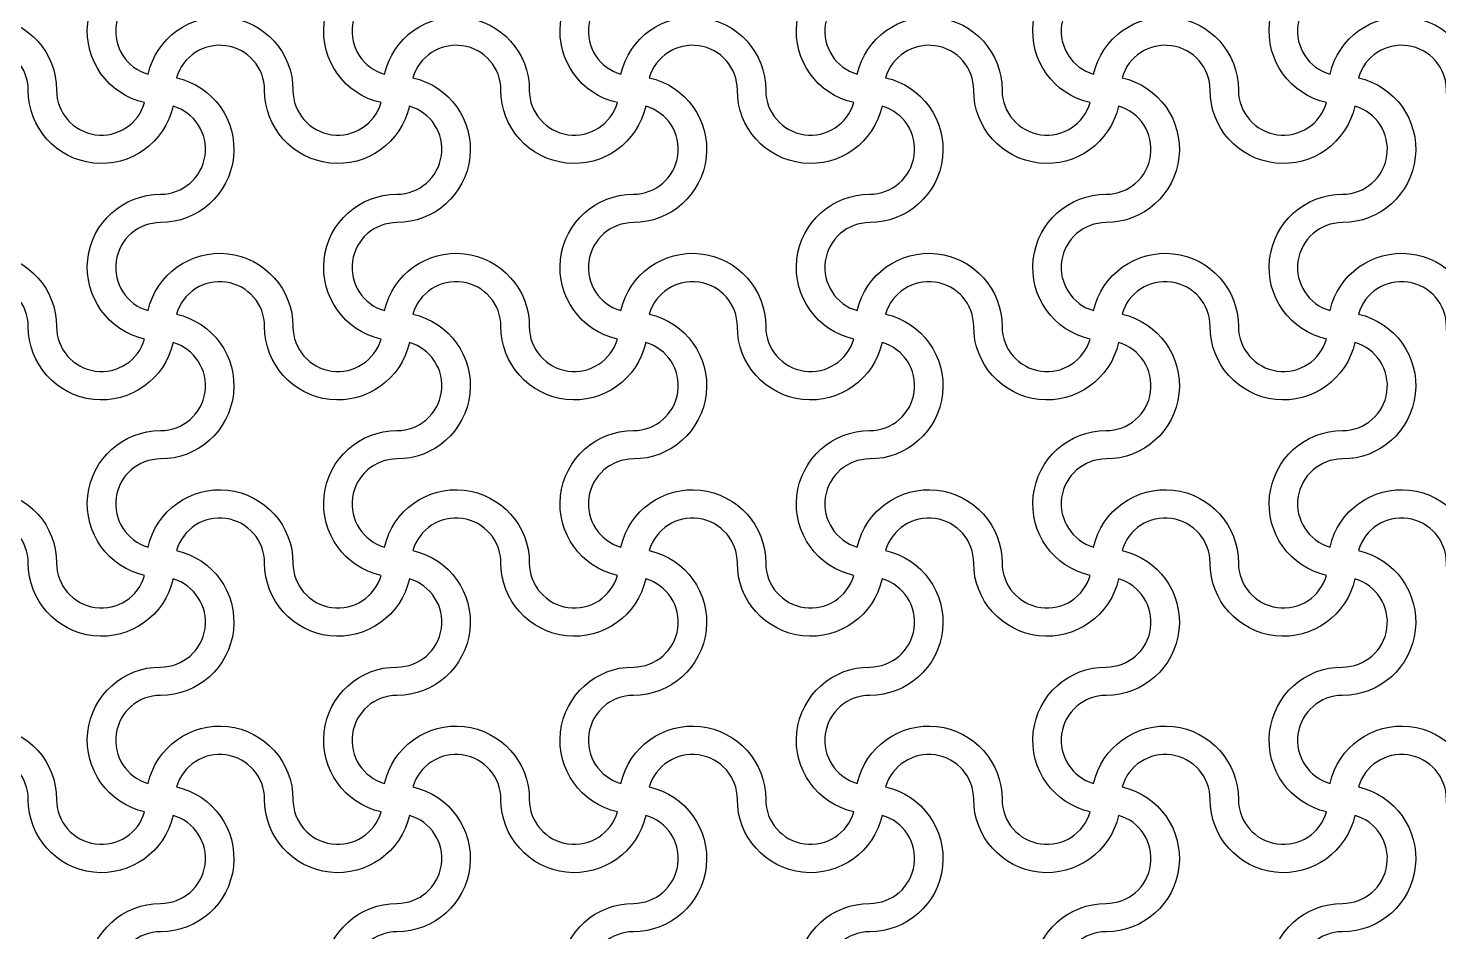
# Model space of a CAD drawing. Header units: millimetres. Extents: x 24 to 345, y 12 to 201.
# Drawn here: x 71.371 to 73.758, y 41.67 to 43.199 of the extents above; entities that cross this region are included whole.
import ezdxf

# ---------------------------------------------------------------- set-up
doc = ezdxf.new("R2010")
doc.units = ezdxf.units.MM
doc.header["$MEASUREMENT"] = 0
doc.layers.add('5th metal (rf+ground)', color=240, linetype='Continuous')

msp = doc.modelspace()

# ---------------------------------------------------------------- linework, layer by layer
at = {"layer": '5th metal (rf+ground)'}
for points in [[(71.61633, 43.46724, -0.8959788), (71.3713, 43.49421, 0.8687853), (71.22227, 43.51524, -0.8959788), (71.1953, 43.27021, 0.8687853), (71.17427, 43.12118, -0.8959788), (71.4193, 43.09421, 0.8687853), (71.56833, 43.07318, -0.8959788), (71.5953, 43.31821, 0.8687853)], [(71.61633, 43.46724, -0.8959788), (71.3713, 43.49421, 0.8687853), (71.22227, 43.51524, -0.8959788), (71.1953, 43.27021, 0.8687853), (71.17427, 43.12118, -0.8959788), (71.4193, 43.09421, 0.8687853), (71.56833, 43.07318, -0.8959788), (71.5953, 43.31821, 0.8687853)], [(71.61633, 43.46724, -0.8959788), (71.3713, 43.49421, 0.8687853), (71.22227, 43.51524, -0.8959788), (71.1953, 43.27021, 0.8687853), (71.17427, 43.12118, -0.8959788), (71.4193, 43.09421, 0.8687853), (71.56833, 43.07318, -0.8959788), (71.5953, 43.31821, 0.8687853)], [(71.61633, 43.46724, -0.8959788), (71.3713, 43.49421, 0.8687853), (71.22227, 43.51524, -0.8959788), (71.1953, 43.27021, 0.8687853), (71.17427, 43.12118, -0.8959788), (71.4193, 43.09421, 0.8687853), (71.56833, 43.07318, -0.8959788), (71.5953, 43.31821, 0.8687853)], [(72.01633, 43.46724, -0.8959788), (71.7713, 43.49421, 0.8687853), (71.62227, 43.51524, -0.8959788), (71.5953, 43.27021, 0.8687853), (71.57427, 43.12118, -0.8959788), (71.8193, 43.09421, 0.8687853), (71.96833, 43.07318, -0.8959788), (71.9953, 43.31821, 0.8687853)], [(72.01633, 43.46724, -0.8959788), (71.7713, 43.49421, 0.8687853), (71.62227, 43.51524, -0.8959788), (71.5953, 43.27021, 0.8687853), (71.57427, 43.12118, -0.8959788), (71.8193, 43.09421, 0.8687853), (71.96833, 43.07318, -0.8959788), (71.9953, 43.31821, 0.8687853)], [(72.01633, 43.46724, -0.8959788), (71.7713, 43.49421, 0.8687853), (71.62227, 43.51524, -0.8959788), (71.5953, 43.27021, 0.8687853), (71.57427, 43.12118, -0.8959788), (71.8193, 43.09421, 0.8687853), (71.96833, 43.07318, -0.8959788), (71.9953, 43.31821, 0.8687853)], [(72.01633, 43.46724, -0.8959788), (71.7713, 43.49421, 0.8687853), (71.62227, 43.51524, -0.8959788), (71.5953, 43.27021, 0.8687853), (71.57427, 43.12118, -0.8959788), (71.8193, 43.09421, 0.8687853), (71.96833, 43.07318, -0.8959788), (71.9953, 43.31821, 0.8687853)], [(72.41633, 43.46724, -0.8959788), (72.1713, 43.49421, 0.8687853), (72.02227, 43.51524, -0.8959788), (71.9953, 43.27021, 0.8687853), (71.97427, 43.12118, -0.8959788), (72.2193, 43.09421, 0.8687853), (72.36833, 43.07318, -0.8959788), (72.3953, 43.31821, 0.8687853)], [(72.41633, 43.46724, -0.8959788), (72.1713, 43.49421, 0.8687853), (72.02227, 43.51524, -0.8959788), (71.9953, 43.27021, 0.8687853), (71.97427, 43.12118, -0.8959788), (72.2193, 43.09421, 0.8687853), (72.36833, 43.07318, -0.8959788), (72.3953, 43.31821, 0.8687853)], [(72.41633, 43.46724, -0.8959788), (72.1713, 43.49421, 0.8687853), (72.02227, 43.51524, -0.8959788), (71.9953, 43.27021, 0.8687853), (71.97427, 43.12118, -0.8959788), (72.2193, 43.09421, 0.8687853), (72.36833, 43.07318, -0.8959788), (72.3953, 43.31821, 0.8687853)], [(72.41633, 43.46724, -0.8959788), (72.1713, 43.49421, 0.8687853), (72.02227, 43.51524, -0.8959788), (71.9953, 43.27021, 0.8687853), (71.97427, 43.12118, -0.8959788), (72.2193, 43.09421, 0.8687853), (72.36833, 43.07318, -0.8959788), (72.3953, 43.31821, 0.8687853)], [(72.81633, 43.46724, -0.8959788), (72.5713, 43.49421, 0.8687853), (72.42227, 43.51524, -0.8959788), (72.3953, 43.27021, 0.8687853), (72.37427, 43.12118, -0.8959788), (72.6193, 43.09421, 0.8687853), (72.76833, 43.07318, -0.8959788), (72.7953, 43.31821, 0.8687853)], [(72.81633, 43.46724, -0.8959788), (72.5713, 43.49421, 0.8687853), (72.42227, 43.51524, -0.8959788), (72.3953, 43.27021, 0.8687853), (72.37427, 43.12118, -0.8959788), (72.6193, 43.09421, 0.8687853), (72.76833, 43.07318, -0.8959788), (72.7953, 43.31821, 0.8687853)], [(72.81633, 43.46724, -0.8959788), (72.5713, 43.49421, 0.8687853), (72.42227, 43.51524, -0.8959788), (72.3953, 43.27021, 0.8687853), (72.37427, 43.12118, -0.8959788), (72.6193, 43.09421, 0.8687853), (72.76833, 43.07318, -0.8959788), (72.7953, 43.31821, 0.8687853)], [(72.81633, 43.46724, -0.8959788), (72.5713, 43.49421, 0.8687853), (72.42227, 43.51524, -0.8959788), (72.3953, 43.27021, 0.8687853), (72.37427, 43.12118, -0.8959788), (72.6193, 43.09421, 0.8687853), (72.76833, 43.07318, -0.8959788), (72.7953, 43.31821, 0.8687853)], [(73.21633, 43.46724, -0.8959788), (72.9713, 43.49421, 0.8687853), (72.82227, 43.51524, -0.8959788), (72.7953, 43.27021, 0.8687853), (72.77427, 43.12118, -0.8959788), (73.0193, 43.09421, 0.8687853), (73.16833, 43.07318, -0.8959788), (73.1953, 43.31821, 0.8687853)], [(73.21633, 43.46724, -0.8959788), (72.9713, 43.49421, 0.8687853), (72.82227, 43.51524, -0.8959788), (72.7953, 43.27021, 0.8687853), (72.77427, 43.12118, -0.8959788), (73.0193, 43.09421, 0.8687853), (73.16833, 43.07318, -0.8959788), (73.1953, 43.31821, 0.8687853)], [(73.21633, 43.46724, -0.8959788), (72.9713, 43.49421, 0.8687853), (72.82227, 43.51524, -0.8959788), (72.7953, 43.27021, 0.8687853), (72.77427, 43.12118, -0.8959788), (73.0193, 43.09421, 0.8687853), (73.16833, 43.07318, -0.8959788), (73.1953, 43.31821, 0.8687853)], [(73.21633, 43.46724, -0.8959788), (72.9713, 43.49421, 0.8687853), (72.82227, 43.51524, -0.8959788), (72.7953, 43.27021, 0.8687853), (72.77427, 43.12118, -0.8959788), (73.0193, 43.09421, 0.8687853), (73.16833, 43.07318, -0.8959788), (73.1953, 43.31821, 0.8687853)], [(73.61633, 43.46724, -0.8959788), (73.3713, 43.49421, 0.8687853), (73.22227, 43.51524, -0.8959788), (73.1953, 43.27021, 0.8687853), (73.17427, 43.12118, -0.8959788), (73.4193, 43.09421, 0.8687853), (73.56833, 43.07318, -0.8959788), (73.5953, 43.31821, 0.8687853)], [(73.61633, 43.46724, -0.8959788), (73.3713, 43.49421, 0.8687853), (73.22227, 43.51524, -0.8959788), (73.1953, 43.27021, 0.8687853), (73.17427, 43.12118, -0.8959788), (73.4193, 43.09421, 0.8687853), (73.56833, 43.07318, -0.8959788), (73.5953, 43.31821, 0.8687853)], [(73.61633, 43.46724, -0.8959788), (73.3713, 43.49421, 0.8687853), (73.22227, 43.51524, -0.8959788), (73.1953, 43.27021, 0.8687853), (73.17427, 43.12118, -0.8959788), (73.4193, 43.09421, 0.8687853), (73.56833, 43.07318, -0.8959788), (73.5953, 43.31821, 0.8687853)], [(73.61633, 43.46724, -0.8959788), (73.3713, 43.49421, 0.8687853), (73.22227, 43.51524, -0.8959788), (73.1953, 43.27021, 0.8687853), (73.17427, 43.12118, -0.8959788), (73.4193, 43.09421, 0.8687853), (73.56833, 43.07318, -0.8959788), (73.5953, 43.31821, 0.8687853)], [(74.01633, 43.46724, -0.8959788), (73.7713, 43.49421, 0.8687853), (73.62227, 43.51524, -0.8959788), (73.5953, 43.27021, 0.8687853), (73.57427, 43.12118, -0.8959788), (73.8193, 43.09421, 0.8687853), (73.96833, 43.07318, -0.8959788), (73.9953, 43.31821, 0.8687853)], [(74.01633, 43.46724, -0.8959788), (73.7713, 43.49421, 0.8687853), (73.62227, 43.51524, -0.8959788), (73.5953, 43.27021, 0.8687853), (73.57427, 43.12118, -0.8959788), (73.8193, 43.09421, 0.8687853), (73.96833, 43.07318, -0.8959788), (73.9953, 43.31821, 0.8687853)], [(74.01633, 43.46724, -0.8959788), (73.7713, 43.49421, 0.8687853), (73.62227, 43.51524, -0.8959788), (73.5953, 43.27021, 0.8687853), (73.57427, 43.12118, -0.8959788), (73.8193, 43.09421, 0.8687853), (73.96833, 43.07318, -0.8959788), (73.9953, 43.31821, 0.8687853)], [(74.01633, 43.46724, -0.8959788), (73.7713, 43.49421, 0.8687853), (73.62227, 43.51524, -0.8959788), (73.5953, 43.27021, 0.8687853), (73.57427, 43.12118, -0.8959788), (73.8193, 43.09421, 0.8687853), (73.96833, 43.07318, -0.8959788), (73.9953, 43.31821, 0.8687853)], [(71.61633, 43.06724, -0.8959788), (71.3713, 43.09421, 0.8687853), (71.22227, 43.11524, -0.8959788), (71.1953, 42.87021, 0.8687853), (71.17427, 42.72118, -0.8959788), (71.4193, 42.69421, 0.8687853), (71.56833, 42.67318, -0.8959788), (71.5953, 42.91821, 0.8687853)], [(71.61633, 43.06724, -0.8959788), (71.3713, 43.09421, 0.8687853), (71.22227, 43.11524, -0.8959788), (71.1953, 42.87021, 0.8687853), (71.17427, 42.72118, -0.8959788), (71.4193, 42.69421, 0.8687853), (71.56833, 42.67318, -0.8959788), (71.5953, 42.91821, 0.8687853)], [(71.61633, 43.06724, -0.8959788), (71.3713, 43.09421, 0.8687853), (71.22227, 43.11524, -0.8959788), (71.1953, 42.87021, 0.8687853), (71.17427, 42.72118, -0.8959788), (71.4193, 42.69421, 0.8687853), (71.56833, 42.67318, -0.8959788), (71.5953, 42.91821, 0.8687853)], [(71.61633, 43.06724, -0.8959788), (71.3713, 43.09421, 0.8687853), (71.22227, 43.11524, -0.8959788), (71.1953, 42.87021, 0.8687853), (71.17427, 42.72118, -0.8959788), (71.4193, 42.69421, 0.8687853), (71.56833, 42.67318, -0.8959788), (71.5953, 42.91821, 0.8687853)], [(72.01633, 43.06724, -0.8959788), (71.7713, 43.09421, 0.8687853), (71.62227, 43.11524, -0.8959788), (71.5953, 42.87021, 0.8687853), (71.57427, 42.72118, -0.8959788), (71.8193, 42.69421, 0.8687853), (71.96833, 42.67318, -0.8959788), (71.9953, 42.91821, 0.8687853)], [(72.01633, 43.06724, -0.8959788), (71.7713, 43.09421, 0.8687853), (71.62227, 43.11524, -0.8959788), (71.5953, 42.87021, 0.8687853), (71.57427, 42.72118, -0.8959788), (71.8193, 42.69421, 0.8687853), (71.96833, 42.67318, -0.8959788), (71.9953, 42.91821, 0.8687853)], [(72.01633, 43.06724, -0.8959788), (71.7713, 43.09421, 0.8687853), (71.62227, 43.11524, -0.8959788), (71.5953, 42.87021, 0.8687853), (71.57427, 42.72118, -0.8959788), (71.8193, 42.69421, 0.8687853), (71.96833, 42.67318, -0.8959788), (71.9953, 42.91821, 0.8687853)], [(72.01633, 43.06724, -0.8959788), (71.7713, 43.09421, 0.8687853), (71.62227, 43.11524, -0.8959788), (71.5953, 42.87021, 0.8687853), (71.57427, 42.72118, -0.8959788), (71.8193, 42.69421, 0.8687853), (71.96833, 42.67318, -0.8959788), (71.9953, 42.91821, 0.8687853)], [(72.41633, 43.06724, -0.8959788), (72.1713, 43.09421, 0.8687853), (72.02227, 43.11524, -0.8959788), (71.9953, 42.87021, 0.8687853), (71.97427, 42.72118, -0.8959788), (72.2193, 42.69421, 0.8687853), (72.36833, 42.67318, -0.8959788), (72.3953, 42.91821, 0.8687853)], [(72.41633, 43.06724, -0.8959788), (72.1713, 43.09421, 0.8687853), (72.02227, 43.11524, -0.8959788), (71.9953, 42.87021, 0.8687853), (71.97427, 42.72118, -0.8959788), (72.2193, 42.69421, 0.8687853), (72.36833, 42.67318, -0.8959788), (72.3953, 42.91821, 0.8687853)], [(72.41633, 43.06724, -0.8959788), (72.1713, 43.09421, 0.8687853), (72.02227, 43.11524, -0.8959788), (71.9953, 42.87021, 0.8687853), (71.97427, 42.72118, -0.8959788), (72.2193, 42.69421, 0.8687853), (72.36833, 42.67318, -0.8959788), (72.3953, 42.91821, 0.8687853)], [(72.41633, 43.06724, -0.8959788), (72.1713, 43.09421, 0.8687853), (72.02227, 43.11524, -0.8959788), (71.9953, 42.87021, 0.8687853), (71.97427, 42.72118, -0.8959788), (72.2193, 42.69421, 0.8687853), (72.36833, 42.67318, -0.8959788), (72.3953, 42.91821, 0.8687853)], [(72.81633, 43.06724, -0.8959788), (72.5713, 43.09421, 0.8687853), (72.42227, 43.11524, -0.8959788), (72.3953, 42.87021, 0.8687853), (72.37427, 42.72118, -0.8959788), (72.6193, 42.69421, 0.8687853), (72.76833, 42.67318, -0.8959788), (72.7953, 42.91821, 0.8687853)], [(72.81633, 43.06724, -0.8959788), (72.5713, 43.09421, 0.8687853), (72.42227, 43.11524, -0.8959788), (72.3953, 42.87021, 0.8687853), (72.37427, 42.72118, -0.8959788), (72.6193, 42.69421, 0.8687853), (72.76833, 42.67318, -0.8959788), (72.7953, 42.91821, 0.8687853)], [(72.81633, 43.06724, -0.8959788), (72.5713, 43.09421, 0.8687853), (72.42227, 43.11524, -0.8959788), (72.3953, 42.87021, 0.8687853), (72.37427, 42.72118, -0.8959788), (72.6193, 42.69421, 0.8687853), (72.76833, 42.67318, -0.8959788), (72.7953, 42.91821, 0.8687853)], [(72.81633, 43.06724, -0.8959788), (72.5713, 43.09421, 0.8687853), (72.42227, 43.11524, -0.8959788), (72.3953, 42.87021, 0.8687853), (72.37427, 42.72118, -0.8959788), (72.6193, 42.69421, 0.8687853), (72.76833, 42.67318, -0.8959788), (72.7953, 42.91821, 0.8687853)], [(73.21633, 43.06724, -0.8959788), (72.9713, 43.09421, 0.8687853), (72.82227, 43.11524, -0.8959788), (72.7953, 42.87021, 0.8687853), (72.77427, 42.72118, -0.8959788), (73.0193, 42.69421, 0.8687853), (73.16833, 42.67318, -0.8959788), (73.1953, 42.91821, 0.8687853)], [(73.21633, 43.06724, -0.8959788), (72.9713, 43.09421, 0.8687853), (72.82227, 43.11524, -0.8959788), (72.7953, 42.87021, 0.8687853), (72.77427, 42.72118, -0.8959788), (73.0193, 42.69421, 0.8687853), (73.16833, 42.67318, -0.8959788), (73.1953, 42.91821, 0.8687853)], [(73.21633, 43.06724, -0.8959788), (72.9713, 43.09421, 0.8687853), (72.82227, 43.11524, -0.8959788), (72.7953, 42.87021, 0.8687853), (72.77427, 42.72118, -0.8959788), (73.0193, 42.69421, 0.8687853), (73.16833, 42.67318, -0.8959788), (73.1953, 42.91821, 0.8687853)], [(73.21633, 43.06724, -0.8959788), (72.9713, 43.09421, 0.8687853), (72.82227, 43.11524, -0.8959788), (72.7953, 42.87021, 0.8687853), (72.77427, 42.72118, -0.8959788), (73.0193, 42.69421, 0.8687853), (73.16833, 42.67318, -0.8959788), (73.1953, 42.91821, 0.8687853)], [(73.61633, 43.06724, -0.8959788), (73.3713, 43.09421, 0.8687853), (73.22227, 43.11524, -0.8959788), (73.1953, 42.87021, 0.8687853), (73.17427, 42.72118, -0.8959788), (73.4193, 42.69421, 0.8687853), (73.56833, 42.67318, -0.8959788), (73.5953, 42.91821, 0.8687853)], [(73.61633, 43.06724, -0.8959788), (73.3713, 43.09421, 0.8687853), (73.22227, 43.11524, -0.8959788), (73.1953, 42.87021, 0.8687853), (73.17427, 42.72118, -0.8959788), (73.4193, 42.69421, 0.8687853), (73.56833, 42.67318, -0.8959788), (73.5953, 42.91821, 0.8687853)], [(73.61633, 43.06724, -0.8959788), (73.3713, 43.09421, 0.8687853), (73.22227, 43.11524, -0.8959788), (73.1953, 42.87021, 0.8687853), (73.17427, 42.72118, -0.8959788), (73.4193, 42.69421, 0.8687853), (73.56833, 42.67318, -0.8959788), (73.5953, 42.91821, 0.8687853)], [(73.61633, 43.06724, -0.8959788), (73.3713, 43.09421, 0.8687853), (73.22227, 43.11524, -0.8959788), (73.1953, 42.87021, 0.8687853), (73.17427, 42.72118, -0.8959788), (73.4193, 42.69421, 0.8687853), (73.56833, 42.67318, -0.8959788), (73.5953, 42.91821, 0.8687853)], [(74.01633, 43.06724, -0.8959788), (73.7713, 43.09421, 0.8687853), (73.62227, 43.11524, -0.8959788), (73.5953, 42.87021, 0.8687853), (73.57427, 42.72118, -0.8959788), (73.8193, 42.69421, 0.8687853), (73.96833, 42.67318, -0.8959788), (73.9953, 42.91821, 0.8687853)], [(74.01633, 43.06724, -0.8959788), (73.7713, 43.09421, 0.8687853), (73.62227, 43.11524, -0.8959788), (73.5953, 42.87021, 0.8687853), (73.57427, 42.72118, -0.8959788), (73.8193, 42.69421, 0.8687853), (73.96833, 42.67318, -0.8959788), (73.9953, 42.91821, 0.8687853)], [(74.01633, 43.06724, -0.8959788), (73.7713, 43.09421, 0.8687853), (73.62227, 43.11524, -0.8959788), (73.5953, 42.87021, 0.8687853), (73.57427, 42.72118, -0.8959788), (73.8193, 42.69421, 0.8687853), (73.96833, 42.67318, -0.8959788), (73.9953, 42.91821, 0.8687853)], [(74.01633, 43.06724, -0.8959788), (73.7713, 43.09421, 0.8687853), (73.62227, 43.11524, -0.8959788), (73.5953, 42.87021, 0.8687853), (73.57427, 42.72118, -0.8959788), (73.8193, 42.69421, 0.8687853), (73.96833, 42.67318, -0.8959788), (73.9953, 42.91821, 0.8687853)], [(71.61633, 42.66724, -0.8959788), (71.3713, 42.69421, 0.8687853), (71.22227, 42.71524, -0.8959788), (71.1953, 42.47021, 0.8687853), (71.17427, 42.32118, -0.8959788), (71.4193, 42.29421, 0.8687853), (71.56833, 42.27318, -0.8959788), (71.5953, 42.51821, 0.8687853)], [(71.61633, 42.66724, -0.8959788), (71.3713, 42.69421, 0.8687853), (71.22227, 42.71524, -0.8959788), (71.1953, 42.47021, 0.8687853), (71.17427, 42.32118, -0.8959788), (71.4193, 42.29421, 0.8687853), (71.56833, 42.27318, -0.8959788), (71.5953, 42.51821, 0.8687853)], [(71.61633, 42.66724, -0.8959788), (71.3713, 42.69421, 0.8687853), (71.22227, 42.71524, -0.8959788), (71.1953, 42.47021, 0.8687853), (71.17427, 42.32118, -0.8959788), (71.4193, 42.29421, 0.8687853), (71.56833, 42.27318, -0.8959788), (71.5953, 42.51821, 0.8687853)], [(71.61633, 42.66724, -0.8959788), (71.3713, 42.69421, 0.8687853), (71.22227, 42.71524, -0.8959788), (71.1953, 42.47021, 0.8687853), (71.17427, 42.32118, -0.8959788), (71.4193, 42.29421, 0.8687853), (71.56833, 42.27318, -0.8959788), (71.5953, 42.51821, 0.8687853)], [(72.01633, 42.66724, -0.8959788), (71.7713, 42.69421, 0.8687853), (71.62227, 42.71524, -0.8959788), (71.5953, 42.47021, 0.8687853), (71.57427, 42.32118, -0.8959788), (71.8193, 42.29421, 0.8687853), (71.96833, 42.27318, -0.8959788), (71.9953, 42.51821, 0.8687853)], [(72.01633, 42.66724, -0.8959788), (71.7713, 42.69421, 0.8687853), (71.62227, 42.71524, -0.8959788), (71.5953, 42.47021, 0.8687853), (71.57427, 42.32118, -0.8959788), (71.8193, 42.29421, 0.8687853), (71.96833, 42.27318, -0.8959788), (71.9953, 42.51821, 0.8687853)], [(72.01633, 42.66724, -0.8959788), (71.7713, 42.69421, 0.8687853), (71.62227, 42.71524, -0.8959788), (71.5953, 42.47021, 0.8687853), (71.57427, 42.32118, -0.8959788), (71.8193, 42.29421, 0.8687853), (71.96833, 42.27318, -0.8959788), (71.9953, 42.51821, 0.8687853)], [(72.01633, 42.66724, -0.8959788), (71.7713, 42.69421, 0.8687853), (71.62227, 42.71524, -0.8959788), (71.5953, 42.47021, 0.8687853), (71.57427, 42.32118, -0.8959788), (71.8193, 42.29421, 0.8687853), (71.96833, 42.27318, -0.8959788), (71.9953, 42.51821, 0.8687853)], [(72.41633, 42.66724, -0.8959788), (72.1713, 42.69421, 0.8687853), (72.02227, 42.71524, -0.8959788), (71.9953, 42.47021, 0.8687853), (71.97427, 42.32118, -0.8959788), (72.2193, 42.29421, 0.8687853), (72.36833, 42.27318, -0.8959788), (72.3953, 42.51821, 0.8687853)], [(72.41633, 42.66724, -0.8959788), (72.1713, 42.69421, 0.8687853), (72.02227, 42.71524, -0.8959788), (71.9953, 42.47021, 0.8687853), (71.97427, 42.32118, -0.8959788), (72.2193, 42.29421, 0.8687853), (72.36833, 42.27318, -0.8959788), (72.3953, 42.51821, 0.8687853)], [(72.41633, 42.66724, -0.8959788), (72.1713, 42.69421, 0.8687853), (72.02227, 42.71524, -0.8959788), (71.9953, 42.47021, 0.8687853), (71.97427, 42.32118, -0.8959788), (72.2193, 42.29421, 0.8687853), (72.36833, 42.27318, -0.8959788), (72.3953, 42.51821, 0.8687853)], [(72.41633, 42.66724, -0.8959788), (72.1713, 42.69421, 0.8687853), (72.02227, 42.71524, -0.8959788), (71.9953, 42.47021, 0.8687853), (71.97427, 42.32118, -0.8959788), (72.2193, 42.29421, 0.8687853), (72.36833, 42.27318, -0.8959788), (72.3953, 42.51821, 0.8687853)], [(72.81633, 42.66724, -0.8959788), (72.5713, 42.69421, 0.8687853), (72.42227, 42.71524, -0.8959788), (72.3953, 42.47021, 0.8687853), (72.37427, 42.32118, -0.8959788), (72.6193, 42.29421, 0.8687853), (72.76833, 42.27318, -0.8959788), (72.7953, 42.51821, 0.8687853)], [(72.81633, 42.66724, -0.8959788), (72.5713, 42.69421, 0.8687853), (72.42227, 42.71524, -0.8959788), (72.3953, 42.47021, 0.8687853), (72.37427, 42.32118, -0.8959788), (72.6193, 42.29421, 0.8687853), (72.76833, 42.27318, -0.8959788), (72.7953, 42.51821, 0.8687853)], [(72.81633, 42.66724, -0.8959788), (72.5713, 42.69421, 0.8687853), (72.42227, 42.71524, -0.8959788), (72.3953, 42.47021, 0.8687853), (72.37427, 42.32118, -0.8959788), (72.6193, 42.29421, 0.8687853), (72.76833, 42.27318, -0.8959788), (72.7953, 42.51821, 0.8687853)], [(72.81633, 42.66724, -0.8959788), (72.5713, 42.69421, 0.8687853), (72.42227, 42.71524, -0.8959788), (72.3953, 42.47021, 0.8687853), (72.37427, 42.32118, -0.8959788), (72.6193, 42.29421, 0.8687853), (72.76833, 42.27318, -0.8959788), (72.7953, 42.51821, 0.8687853)], [(73.21633, 42.66724, -0.8959788), (72.9713, 42.69421, 0.8687853), (72.82227, 42.71524, -0.8959788), (72.7953, 42.47021, 0.8687853), (72.77427, 42.32118, -0.8959788), (73.0193, 42.29421, 0.8687853), (73.16833, 42.27318, -0.8959788), (73.1953, 42.51821, 0.8687853)], [(73.21633, 42.66724, -0.8959788), (72.9713, 42.69421, 0.8687853), (72.82227, 42.71524, -0.8959788), (72.7953, 42.47021, 0.8687853), (72.77427, 42.32118, -0.8959788), (73.0193, 42.29421, 0.8687853), (73.16833, 42.27318, -0.8959788), (73.1953, 42.51821, 0.8687853)], [(73.21633, 42.66724, -0.8959788), (72.9713, 42.69421, 0.8687853), (72.82227, 42.71524, -0.8959788), (72.7953, 42.47021, 0.8687853), (72.77427, 42.32118, -0.8959788), (73.0193, 42.29421, 0.8687853), (73.16833, 42.27318, -0.8959788), (73.1953, 42.51821, 0.8687853)], [(73.21633, 42.66724, -0.8959788), (72.9713, 42.69421, 0.8687853), (72.82227, 42.71524, -0.8959788), (72.7953, 42.47021, 0.8687853), (72.77427, 42.32118, -0.8959788), (73.0193, 42.29421, 0.8687853), (73.16833, 42.27318, -0.8959788), (73.1953, 42.51821, 0.8687853)], [(73.61633, 42.66724, -0.8959788), (73.3713, 42.69421, 0.8687853), (73.22227, 42.71524, -0.8959788), (73.1953, 42.47021, 0.8687853), (73.17427, 42.32118, -0.8959788), (73.4193, 42.29421, 0.8687853), (73.56833, 42.27318, -0.8959788), (73.5953, 42.51821, 0.8687853)], [(73.61633, 42.66724, -0.8959788), (73.3713, 42.69421, 0.8687853), (73.22227, 42.71524, -0.8959788), (73.1953, 42.47021, 0.8687853), (73.17427, 42.32118, -0.8959788), (73.4193, 42.29421, 0.8687853), (73.56833, 42.27318, -0.8959788), (73.5953, 42.51821, 0.8687853)], [(73.61633, 42.66724, -0.8959788), (73.3713, 42.69421, 0.8687853), (73.22227, 42.71524, -0.8959788), (73.1953, 42.47021, 0.8687853), (73.17427, 42.32118, -0.8959788), (73.4193, 42.29421, 0.8687853), (73.56833, 42.27318, -0.8959788), (73.5953, 42.51821, 0.8687853)], [(73.61633, 42.66724, -0.8959788), (73.3713, 42.69421, 0.8687853), (73.22227, 42.71524, -0.8959788), (73.1953, 42.47021, 0.8687853), (73.17427, 42.32118, -0.8959788), (73.4193, 42.29421, 0.8687853), (73.56833, 42.27318, -0.8959788), (73.5953, 42.51821, 0.8687853)], [(74.01633, 42.66724, -0.8959788), (73.7713, 42.69421, 0.8687853), (73.62227, 42.71524, -0.8959788), (73.5953, 42.47021, 0.8687853), (73.57427, 42.32118, -0.8959788), (73.8193, 42.29421, 0.8687853), (73.96833, 42.27318, -0.8959788), (73.9953, 42.51821, 0.8687853)], [(74.01633, 42.66724, -0.8959788), (73.7713, 42.69421, 0.8687853), (73.62227, 42.71524, -0.8959788), (73.5953, 42.47021, 0.8687853), (73.57427, 42.32118, -0.8959788), (73.8193, 42.29421, 0.8687853), (73.96833, 42.27318, -0.8959788), (73.9953, 42.51821, 0.8687853)], [(74.01633, 42.66724, -0.8959788), (73.7713, 42.69421, 0.8687853), (73.62227, 42.71524, -0.8959788), (73.5953, 42.47021, 0.8687853), (73.57427, 42.32118, -0.8959788), (73.8193, 42.29421, 0.8687853), (73.96833, 42.27318, -0.8959788), (73.9953, 42.51821, 0.8687853)], [(74.01633, 42.66724, -0.8959788), (73.7713, 42.69421, 0.8687853), (73.62227, 42.71524, -0.8959788), (73.5953, 42.47021, 0.8687853), (73.57427, 42.32118, -0.8959788), (73.8193, 42.29421, 0.8687853), (73.96833, 42.27318, -0.8959788), (73.9953, 42.51821, 0.8687853)], [(71.61633, 42.26724, -0.8959788), (71.3713, 42.29421, 0.8687853), (71.22227, 42.31524, -0.8959788), (71.1953, 42.07021, 0.8687853), (71.17427, 41.92118, -0.8959788), (71.4193, 41.89421, 0.8687853), (71.56833, 41.87318, -0.8959788), (71.5953, 42.11821, 0.8687853)], [(71.61633, 42.26724, -0.8959788), (71.3713, 42.29421, 0.8687853), (71.22227, 42.31524, -0.8959788), (71.1953, 42.07021, 0.8687853), (71.17427, 41.92118, -0.8959788), (71.4193, 41.89421, 0.8687853), (71.56833, 41.87318, -0.8959788), (71.5953, 42.11821, 0.8687853)], [(71.61633, 42.26724, -0.8959788), (71.3713, 42.29421, 0.8687853), (71.22227, 42.31524, -0.8959788), (71.1953, 42.07021, 0.8687853), (71.17427, 41.92118, -0.8959788), (71.4193, 41.89421, 0.8687853), (71.56833, 41.87318, -0.8959788), (71.5953, 42.11821, 0.8687853)], [(71.61633, 42.26724, -0.8959788), (71.3713, 42.29421, 0.8687853), (71.22227, 42.31524, -0.8959788), (71.1953, 42.07021, 0.8687853), (71.17427, 41.92118, -0.8959788), (71.4193, 41.89421, 0.8687853), (71.56833, 41.87318, -0.8959788), (71.5953, 42.11821, 0.8687853)], [(72.01633, 42.26724, -0.8959788), (71.7713, 42.29421, 0.8687853), (71.62227, 42.31524, -0.8959788), (71.5953, 42.07021, 0.8687853), (71.57427, 41.92118, -0.8959788), (71.8193, 41.89421, 0.8687853), (71.96833, 41.87318, -0.8959788), (71.9953, 42.11821, 0.8687853)], [(72.01633, 42.26724, -0.8959788), (71.7713, 42.29421, 0.8687853), (71.62227, 42.31524, -0.8959788), (71.5953, 42.07021, 0.8687853), (71.57427, 41.92118, -0.8959788), (71.8193, 41.89421, 0.8687853), (71.96833, 41.87318, -0.8959788), (71.9953, 42.11821, 0.8687853)], [(72.01633, 42.26724, -0.8959788), (71.7713, 42.29421, 0.8687853), (71.62227, 42.31524, -0.8959788), (71.5953, 42.07021, 0.8687853), (71.57427, 41.92118, -0.8959788), (71.8193, 41.89421, 0.8687853), (71.96833, 41.87318, -0.8959788), (71.9953, 42.11821, 0.8687853)], [(72.01633, 42.26724, -0.8959788), (71.7713, 42.29421, 0.8687853), (71.62227, 42.31524, -0.8959788), (71.5953, 42.07021, 0.8687853), (71.57427, 41.92118, -0.8959788), (71.8193, 41.89421, 0.8687853), (71.96833, 41.87318, -0.8959788), (71.9953, 42.11821, 0.8687853)], [(72.41633, 42.26724, -0.8959788), (72.1713, 42.29421, 0.8687853), (72.02227, 42.31524, -0.8959788), (71.9953, 42.07021, 0.8687853), (71.97427, 41.92118, -0.8959788), (72.2193, 41.89421, 0.8687853), (72.36833, 41.87318, -0.8959788), (72.3953, 42.11821, 0.8687853)], [(72.41633, 42.26724, -0.8959788), (72.1713, 42.29421, 0.8687853), (72.02227, 42.31524, -0.8959788), (71.9953, 42.07021, 0.8687853), (71.97427, 41.92118, -0.8959788), (72.2193, 41.89421, 0.8687853), (72.36833, 41.87318, -0.8959788), (72.3953, 42.11821, 0.8687853)], [(72.41633, 42.26724, -0.8959788), (72.1713, 42.29421, 0.8687853), (72.02227, 42.31524, -0.8959788), (71.9953, 42.07021, 0.8687853), (71.97427, 41.92118, -0.8959788), (72.2193, 41.89421, 0.8687853), (72.36833, 41.87318, -0.8959788), (72.3953, 42.11821, 0.8687853)], [(72.41633, 42.26724, -0.8959788), (72.1713, 42.29421, 0.8687853), (72.02227, 42.31524, -0.8959788), (71.9953, 42.07021, 0.8687853), (71.97427, 41.92118, -0.8959788), (72.2193, 41.89421, 0.8687853), (72.36833, 41.87318, -0.8959788), (72.3953, 42.11821, 0.8687853)], [(72.81633, 42.26724, -0.8959788), (72.5713, 42.29421, 0.8687853), (72.42227, 42.31524, -0.8959788), (72.3953, 42.07021, 0.8687853), (72.37427, 41.92118, -0.8959788), (72.6193, 41.89421, 0.8687853), (72.76833, 41.87318, -0.8959788), (72.7953, 42.11821, 0.8687853)], [(72.81633, 42.26724, -0.8959788), (72.5713, 42.29421, 0.8687853), (72.42227, 42.31524, -0.8959788), (72.3953, 42.07021, 0.8687853), (72.37427, 41.92118, -0.8959788), (72.6193, 41.89421, 0.8687853), (72.76833, 41.87318, -0.8959788), (72.7953, 42.11821, 0.8687853)], [(72.81633, 42.26724, -0.8959788), (72.5713, 42.29421, 0.8687853), (72.42227, 42.31524, -0.8959788), (72.3953, 42.07021, 0.8687853), (72.37427, 41.92118, -0.8959788), (72.6193, 41.89421, 0.8687853), (72.76833, 41.87318, -0.8959788), (72.7953, 42.11821, 0.8687853)], [(72.81633, 42.26724, -0.8959788), (72.5713, 42.29421, 0.8687853), (72.42227, 42.31524, -0.8959788), (72.3953, 42.07021, 0.8687853), (72.37427, 41.92118, -0.8959788), (72.6193, 41.89421, 0.8687853), (72.76833, 41.87318, -0.8959788), (72.7953, 42.11821, 0.8687853)], [(73.21633, 42.26724, -0.8959788), (72.9713, 42.29421, 0.8687853), (72.82227, 42.31524, -0.8959788), (72.7953, 42.07021, 0.8687853), (72.77427, 41.92118, -0.8959788), (73.0193, 41.89421, 0.8687853), (73.16833, 41.87318, -0.8959788), (73.1953, 42.11821, 0.8687853)], [(73.21633, 42.26724, -0.8959788), (72.9713, 42.29421, 0.8687853), (72.82227, 42.31524, -0.8959788), (72.7953, 42.07021, 0.8687853), (72.77427, 41.92118, -0.8959788), (73.0193, 41.89421, 0.8687853), (73.16833, 41.87318, -0.8959788), (73.1953, 42.11821, 0.8687853)], [(73.21633, 42.26724, -0.8959788), (72.9713, 42.29421, 0.8687853), (72.82227, 42.31524, -0.8959788), (72.7953, 42.07021, 0.8687853), (72.77427, 41.92118, -0.8959788), (73.0193, 41.89421, 0.8687853), (73.16833, 41.87318, -0.8959788), (73.1953, 42.11821, 0.8687853)], [(73.21633, 42.26724, -0.8959788), (72.9713, 42.29421, 0.8687853), (72.82227, 42.31524, -0.8959788), (72.7953, 42.07021, 0.8687853), (72.77427, 41.92118, -0.8959788), (73.0193, 41.89421, 0.8687853), (73.16833, 41.87318, -0.8959788), (73.1953, 42.11821, 0.8687853)], [(73.61633, 42.26724, -0.8959788), (73.3713, 42.29421, 0.8687853), (73.22227, 42.31524, -0.8959788), (73.1953, 42.07021, 0.8687853), (73.17427, 41.92118, -0.8959788), (73.4193, 41.89421, 0.8687853), (73.56833, 41.87318, -0.8959788), (73.5953, 42.11821, 0.8687853)], [(73.61633, 42.26724, -0.8959788), (73.3713, 42.29421, 0.8687853), (73.22227, 42.31524, -0.8959788), (73.1953, 42.07021, 0.8687853), (73.17427, 41.92118, -0.8959788), (73.4193, 41.89421, 0.8687853), (73.56833, 41.87318, -0.8959788), (73.5953, 42.11821, 0.8687853)], [(73.61633, 42.26724, -0.8959788), (73.3713, 42.29421, 0.8687853), (73.22227, 42.31524, -0.8959788), (73.1953, 42.07021, 0.8687853), (73.17427, 41.92118, -0.8959788), (73.4193, 41.89421, 0.8687853), (73.56833, 41.87318, -0.8959788), (73.5953, 42.11821, 0.8687853)], [(73.61633, 42.26724, -0.8959788), (73.3713, 42.29421, 0.8687853), (73.22227, 42.31524, -0.8959788), (73.1953, 42.07021, 0.8687853), (73.17427, 41.92118, -0.8959788), (73.4193, 41.89421, 0.8687853), (73.56833, 41.87318, -0.8959788), (73.5953, 42.11821, 0.8687853)], [(74.01633, 42.26724, -0.8959788), (73.7713, 42.29421, 0.8687853), (73.62227, 42.31524, -0.8959788), (73.5953, 42.07021, 0.8687853), (73.57427, 41.92118, -0.8959788), (73.8193, 41.89421, 0.8687853), (73.96833, 41.87318, -0.8959788), (73.9953, 42.11821, 0.8687853)], [(74.01633, 42.26724, -0.8959788), (73.7713, 42.29421, 0.8687853), (73.62227, 42.31524, -0.8959788), (73.5953, 42.07021, 0.8687853), (73.57427, 41.92118, -0.8959788), (73.8193, 41.89421, 0.8687853), (73.96833, 41.87318, -0.8959788), (73.9953, 42.11821, 0.8687853)], [(74.01633, 42.26724, -0.8959788), (73.7713, 42.29421, 0.8687853), (73.62227, 42.31524, -0.8959788), (73.5953, 42.07021, 0.8687853), (73.57427, 41.92118, -0.8959788), (73.8193, 41.89421, 0.8687853), (73.96833, 41.87318, -0.8959788), (73.9953, 42.11821, 0.8687853)], [(74.01633, 42.26724, -0.8959788), (73.7713, 42.29421, 0.8687853), (73.62227, 42.31524, -0.8959788), (73.5953, 42.07021, 0.8687853), (73.57427, 41.92118, -0.8959788), (73.8193, 41.89421, 0.8687853), (73.96833, 41.87318, -0.8959788), (73.9953, 42.11821, 0.8687853)], [(71.61633, 41.86724, -0.8959788), (71.3713, 41.89421, 0.8687853), (71.22227, 41.91524, -0.8959788), (71.1953, 41.67021, 0.8687853), (71.17427, 41.52118, -0.8959788), (71.4193, 41.49421, 0.8687853), (71.56833, 41.47318, -0.8959788), (71.5953, 41.71821, 0.8687853)], [(71.61633, 41.86724, -0.8959788), (71.3713, 41.89421, 0.8687853), (71.22227, 41.91524, -0.8959788), (71.1953, 41.67021, 0.8687853), (71.17427, 41.52118, -0.8959788), (71.4193, 41.49421, 0.8687853), (71.56833, 41.47318, -0.8959788), (71.5953, 41.71821, 0.8687853)], [(71.61633, 41.86724, -0.8959788), (71.3713, 41.89421, 0.8687853), (71.22227, 41.91524, -0.8959788), (71.1953, 41.67021, 0.8687853), (71.17427, 41.52118, -0.8959788), (71.4193, 41.49421, 0.8687853), (71.56833, 41.47318, -0.8959788), (71.5953, 41.71821, 0.8687853)], [(71.61633, 41.86724, -0.8959788), (71.3713, 41.89421, 0.8687853), (71.22227, 41.91524, -0.8959788), (71.1953, 41.67021, 0.8687853), (71.17427, 41.52118, -0.8959788), (71.4193, 41.49421, 0.8687853), (71.56833, 41.47318, -0.8959788), (71.5953, 41.71821, 0.8687853)], [(72.01633, 41.86724, -0.8959788), (71.7713, 41.89421, 0.8687853), (71.62227, 41.91524, -0.8959788), (71.5953, 41.67021, 0.8687853), (71.57427, 41.52118, -0.8959788), (71.8193, 41.49421, 0.8687853), (71.96833, 41.47318, -0.8959788), (71.9953, 41.71821, 0.8687853)], [(72.01633, 41.86724, -0.8959788), (71.7713, 41.89421, 0.8687853), (71.62227, 41.91524, -0.8959788), (71.5953, 41.67021, 0.8687853), (71.57427, 41.52118, -0.8959788), (71.8193, 41.49421, 0.8687853), (71.96833, 41.47318, -0.8959788), (71.9953, 41.71821, 0.8687853)], [(72.01633, 41.86724, -0.8959788), (71.7713, 41.89421, 0.8687853), (71.62227, 41.91524, -0.8959788), (71.5953, 41.67021, 0.8687853), (71.57427, 41.52118, -0.8959788), (71.8193, 41.49421, 0.8687853), (71.96833, 41.47318, -0.8959788), (71.9953, 41.71821, 0.8687853)], [(72.01633, 41.86724, -0.8959788), (71.7713, 41.89421, 0.8687853), (71.62227, 41.91524, -0.8959788), (71.5953, 41.67021, 0.8687853), (71.57427, 41.52118, -0.8959788), (71.8193, 41.49421, 0.8687853), (71.96833, 41.47318, -0.8959788), (71.9953, 41.71821, 0.8687853)], [(72.41633, 41.86724, -0.8959788), (72.1713, 41.89421, 0.8687853), (72.02227, 41.91524, -0.8959788), (71.9953, 41.67021, 0.8687853), (71.97427, 41.52118, -0.8959788), (72.2193, 41.49421, 0.8687853), (72.36833, 41.47318, -0.8959788), (72.3953, 41.71821, 0.8687853)], [(72.41633, 41.86724, -0.8959788), (72.1713, 41.89421, 0.8687853), (72.02227, 41.91524, -0.8959788), (71.9953, 41.67021, 0.8687853), (71.97427, 41.52118, -0.8959788), (72.2193, 41.49421, 0.8687853), (72.36833, 41.47318, -0.8959788), (72.3953, 41.71821, 0.8687853)], [(72.41633, 41.86724, -0.8959788), (72.1713, 41.89421, 0.8687853), (72.02227, 41.91524, -0.8959788), (71.9953, 41.67021, 0.8687853), (71.97427, 41.52118, -0.8959788), (72.2193, 41.49421, 0.8687853), (72.36833, 41.47318, -0.8959788), (72.3953, 41.71821, 0.8687853)], [(72.41633, 41.86724, -0.8959788), (72.1713, 41.89421, 0.8687853), (72.02227, 41.91524, -0.8959788), (71.9953, 41.67021, 0.8687853), (71.97427, 41.52118, -0.8959788), (72.2193, 41.49421, 0.8687853), (72.36833, 41.47318, -0.8959788), (72.3953, 41.71821, 0.8687853)], [(72.81633, 41.86724, -0.8959788), (72.5713, 41.89421, 0.8687853), (72.42227, 41.91524, -0.8959788), (72.3953, 41.67021, 0.8687853), (72.37427, 41.52118, -0.8959788), (72.6193, 41.49421, 0.8687853), (72.76833, 41.47318, -0.8959788), (72.7953, 41.71821, 0.8687853)], [(72.81633, 41.86724, -0.8959788), (72.5713, 41.89421, 0.8687853), (72.42227, 41.91524, -0.8959788), (72.3953, 41.67021, 0.8687853), (72.37427, 41.52118, -0.8959788), (72.6193, 41.49421, 0.8687853), (72.76833, 41.47318, -0.8959788), (72.7953, 41.71821, 0.8687853)], [(72.81633, 41.86724, -0.8959788), (72.5713, 41.89421, 0.8687853), (72.42227, 41.91524, -0.8959788), (72.3953, 41.67021, 0.8687853), (72.37427, 41.52118, -0.8959788), (72.6193, 41.49421, 0.8687853), (72.76833, 41.47318, -0.8959788), (72.7953, 41.71821, 0.8687853)], [(72.81633, 41.86724, -0.8959788), (72.5713, 41.89421, 0.8687853), (72.42227, 41.91524, -0.8959788), (72.3953, 41.67021, 0.8687853), (72.37427, 41.52118, -0.8959788), (72.6193, 41.49421, 0.8687853), (72.76833, 41.47318, -0.8959788), (72.7953, 41.71821, 0.8687853)], [(73.21633, 41.86724, -0.8959788), (72.9713, 41.89421, 0.8687853), (72.82227, 41.91524, -0.8959788), (72.7953, 41.67021, 0.8687853), (72.77427, 41.52118, -0.8959788), (73.0193, 41.49421, 0.8687853), (73.16833, 41.47318, -0.8959788), (73.1953, 41.71821, 0.8687853)], [(73.21633, 41.86724, -0.8959788), (72.9713, 41.89421, 0.8687853), (72.82227, 41.91524, -0.8959788), (72.7953, 41.67021, 0.8687853), (72.77427, 41.52118, -0.8959788), (73.0193, 41.49421, 0.8687853), (73.16833, 41.47318, -0.8959788), (73.1953, 41.71821, 0.8687853)], [(73.21633, 41.86724, -0.8959788), (72.9713, 41.89421, 0.8687853), (72.82227, 41.91524, -0.8959788), (72.7953, 41.67021, 0.8687853), (72.77427, 41.52118, -0.8959788), (73.0193, 41.49421, 0.8687853), (73.16833, 41.47318, -0.8959788), (73.1953, 41.71821, 0.8687853)], [(73.21633, 41.86724, -0.8959788), (72.9713, 41.89421, 0.8687853), (72.82227, 41.91524, -0.8959788), (72.7953, 41.67021, 0.8687853), (72.77427, 41.52118, -0.8959788), (73.0193, 41.49421, 0.8687853), (73.16833, 41.47318, -0.8959788), (73.1953, 41.71821, 0.8687853)], [(73.61633, 41.86724, -0.8959788), (73.3713, 41.89421, 0.8687853), (73.22227, 41.91524, -0.8959788), (73.1953, 41.67021, 0.8687853), (73.17427, 41.52118, -0.8959788), (73.4193, 41.49421, 0.8687853), (73.56833, 41.47318, -0.8959788), (73.5953, 41.71821, 0.8687853)], [(73.61633, 41.86724, -0.8959788), (73.3713, 41.89421, 0.8687853), (73.22227, 41.91524, -0.8959788), (73.1953, 41.67021, 0.8687853), (73.17427, 41.52118, -0.8959788), (73.4193, 41.49421, 0.8687853), (73.56833, 41.47318, -0.8959788), (73.5953, 41.71821, 0.8687853)], [(73.61633, 41.86724, -0.8959788), (73.3713, 41.89421, 0.8687853), (73.22227, 41.91524, -0.8959788), (73.1953, 41.67021, 0.8687853), (73.17427, 41.52118, -0.8959788), (73.4193, 41.49421, 0.8687853), (73.56833, 41.47318, -0.8959788), (73.5953, 41.71821, 0.8687853)], [(73.61633, 41.86724, -0.8959788), (73.3713, 41.89421, 0.8687853), (73.22227, 41.91524, -0.8959788), (73.1953, 41.67021, 0.8687853), (73.17427, 41.52118, -0.8959788), (73.4193, 41.49421, 0.8687853), (73.56833, 41.47318, -0.8959788), (73.5953, 41.71821, 0.8687853)], [(74.01633, 41.86724, -0.8959788), (73.7713, 41.89421, 0.8687853), (73.62227, 41.91524, -0.8959788), (73.5953, 41.67021, 0.8687853), (73.57427, 41.52118, -0.8959788), (73.8193, 41.49421, 0.8687853), (73.96833, 41.47318, -0.8959788), (73.9953, 41.71821, 0.8687853)], [(74.01633, 41.86724, -0.8959788), (73.7713, 41.89421, 0.8687853), (73.62227, 41.91524, -0.8959788), (73.5953, 41.67021, 0.8687853), (73.57427, 41.52118, -0.8959788), (73.8193, 41.49421, 0.8687853), (73.96833, 41.47318, -0.8959788), (73.9953, 41.71821, 0.8687853)], [(74.01633, 41.86724, -0.8959788), (73.7713, 41.89421, 0.8687853), (73.62227, 41.91524, -0.8959788), (73.5953, 41.67021, 0.8687853), (73.57427, 41.52118, -0.8959788), (73.8193, 41.49421, 0.8687853), (73.96833, 41.47318, -0.8959788), (73.9953, 41.71821, 0.8687853)], [(74.01633, 41.86724, -0.8959788), (73.7713, 41.89421, 0.8687853), (73.62227, 41.91524, -0.8959788), (73.5953, 41.67021, 0.8687853), (73.57427, 41.52118, -0.8959788), (73.8193, 41.49421, 0.8687853), (73.96833, 41.47318, -0.8959788), (73.9953, 41.71821, 0.8687853)]]:
    msp.add_lwpolyline(points, format="xyb", close=True, dxfattribs=at)

doc.saveas('drawing.dxf')
